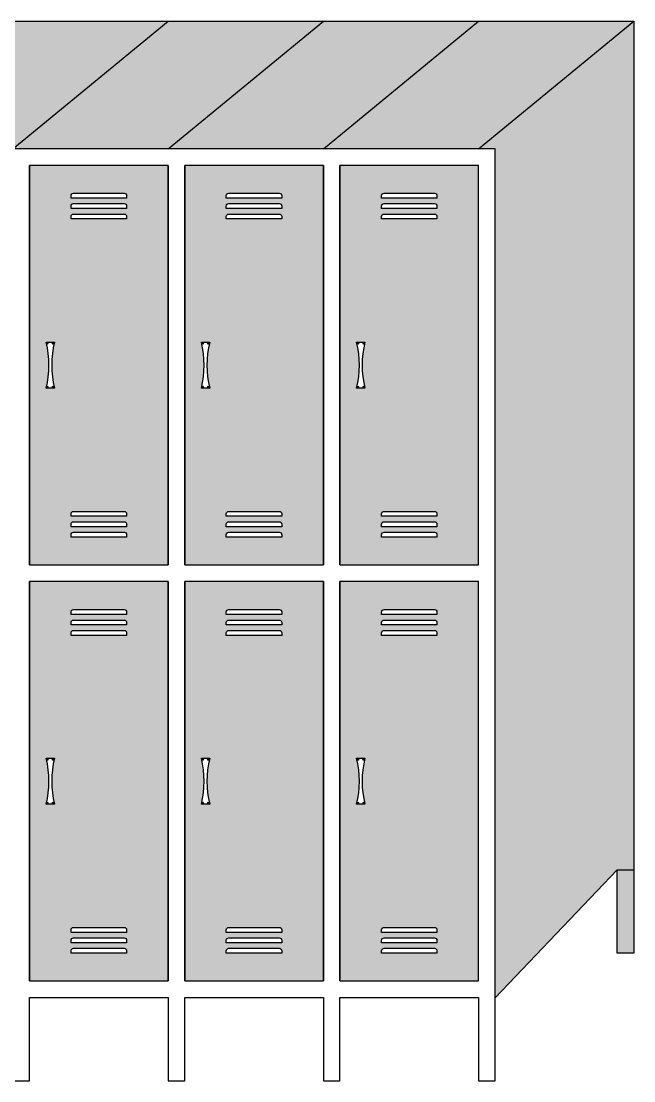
# Model space of a CAD drawing. Header units: millimetres. Extents: x 6614975 to 6624097, y 8742145 to 8746891.
# Drawn here: x 6617089.4 to 6617199.9, y 8744560.5 to 8744751.5 of the extents above; entities that cross this region are included whole.
import ezdxf

# ---------------------------------------------------------------- set-up
doc = ezdxf.new("R2010")
doc.units = ezdxf.units.MM

msp = doc.modelspace()

# ---------------------------------------------------------------- hatches: boundary and pattern name
at = {"true_color": 0x3b3d3f}
h = msp.add_hatch(color=250, dxfattribs=at)
h.dxf.hatch_style = 1
h.paths.add_polyline_path([(6617115.92, 8744751.508), (6617087.92, 8744751.508), (6617059.92, 8744728.508), (6617087.92, 8744728.508)])
h = msp.add_hatch(color=250, dxfattribs=at)
h.dxf.hatch_style = 1
h.paths.add_polyline_path([(6617143.92, 8744751.508), (6617115.92, 8744751.508), (6617087.92, 8744728.508), (6617115.92, 8744728.508)])
h = msp.add_hatch(color=250, dxfattribs=at)
h.dxf.hatch_style = 1
h.paths.add_polyline_path([(6617171.92, 8744751.508), (6617143.92, 8744751.508), (6617115.92, 8744728.508), (6617143.92, 8744728.508)])
h = msp.add_hatch(color=250, dxfattribs=at)
h.dxf.hatch_style = 1
h.paths.add_polyline_path([(6617199.92, 8744751.508), (6617171.92, 8744751.508), (6617143.92, 8744728.508), (6617171.92, 8744728.508)])
h = msp.add_hatch(color=250, dxfattribs=at)
h.dxf.hatch_style = 1
h.paths.add_polyline_path([(6617199.92, 8744751.508), (6617171.92, 8744728.508), (6617174.92, 8744728.508), (6617174.92, 8744575.47), (6617196.92, 8744598.508), (6617196.92, 8744583.508), (6617199.92, 8744583.508)])
h = msp.add_hatch(color=250, dxfattribs=at)
h.dxf.hatch_style = 1
h.paths.add_polyline_path([(6617115.92, 8744725.508), (6617090.92, 8744725.508), (6617090.92, 8744653.508), (6617115.92, 8744653.508)])
h.paths.add_polyline_path([(6617095.42, 8744685.367), (6617093.92, 8744685.367, 0.1207294), (6617093.92, 8744693.649), (6617095.42, 8744693.649, 0.1207329)], flags=16)
h.paths.add_polyline_path([(6617095.27, 8744685.617, -1), (6617095.07, 8744685.617, -1)], flags=0)
h.paths.add_polyline_path([(6617107.98, 8744663.151, -0.4142136), (6617108.42, 8744662.71), (6617108.42, 8744662.27), (6617098.42, 8744662.27), (6617098.42, 8744662.71, -0.4142136), (6617098.861, 8744663.151)], flags=16)
h.paths.add_polyline_path([(6617094.27, 8744685.617, -1), (6617094.07, 8744685.617, -1)], flags=0)
h.paths.add_polyline_path([(6617107.98, 8744661.27, -0.4142136), (6617108.42, 8744660.83), (6617108.42, 8744660.389), (6617098.42, 8744660.389), (6617098.42, 8744660.83, -0.4142136), (6617098.861, 8744661.27)], flags=16)
h.paths.add_polyline_path([(6617107.98, 8744659.389, -0.4142136), (6617108.42, 8744658.949), (6617108.42, 8744658.508), (6617098.42, 8744658.508), (6617098.42, 8744658.949, -0.4142136), (6617098.861, 8744659.389)], flags=16)
h.paths.add_polyline_path([(6617095.27, 8744693.399, -1), (6617095.07, 8744693.399, -1)], flags=0)
h.paths.add_polyline_path([(6617094.27, 8744693.399, -1), (6617094.07, 8744693.399, -1)], flags=0)
h.paths.add_polyline_path([(6617098.42, 8744715.865), (6617098.42, 8744716.306, -0.4142136), (6617098.861, 8744716.746), (6617107.98, 8744716.746, -0.4142136), (6617108.42, 8744716.306), (6617108.42, 8744715.865)], flags=16)
h.paths.add_polyline_path([(6617098.42, 8744717.746), (6617098.42, 8744718.187, -0.4142136), (6617098.861, 8744718.627), (6617107.98, 8744718.627, -0.4142136), (6617108.42, 8744718.187), (6617108.42, 8744717.746)], flags=16)
h.paths.add_polyline_path([(6617098.42, 8744719.627), (6617098.42, 8744720.068, -0.4142136), (6617098.861, 8744720.508), (6617107.98, 8744720.508, -0.4142136), (6617108.42, 8744720.068), (6617108.42, 8744719.627)], flags=16)
h = msp.add_hatch(color=250, dxfattribs=at)
h.dxf.hatch_style = 1
h.paths.add_polyline_path([(6617143.92, 8744725.508), (6617118.92, 8744725.508), (6617118.92, 8744653.508), (6617143.92, 8744653.508)])
h.paths.add_polyline_path([(6617123.42, 8744685.367), (6617121.92, 8744685.367, 0.1207294), (6617121.92, 8744693.649), (6617123.42, 8744693.649, 0.1207329)], flags=16)
h.paths.add_polyline_path([(6617123.27, 8744685.617, -1), (6617123.07, 8744685.617, -1)], flags=0)
h.paths.add_polyline_path([(6617122.17, 8744685.717), (6617122.17, 8744685.617), (6617122.27, 8744685.617, 1), (6617122.07, 8744685.617), (6617122.17, 8744685.617), (6617122.17, 8744685.717, 1), (6617122.17, 8744685.517), (6617122.17, 8744685.617), (6617122.07, 8744685.617, 1), (6617122.27, 8744685.617), (6617122.17, 8744685.617), (6617122.17, 8744685.517, 1)], flags=0)
h.paths.add_polyline_path([(6617123.27, 8744693.399, -1), (6617123.07, 8744693.399, -1)], flags=0)
h.paths.add_polyline_path([(6617135.98, 8744663.151, -0.4142136), (6617136.42, 8744662.71), (6617136.42, 8744662.27), (6617126.42, 8744662.27), (6617126.42, 8744662.71, -0.4142136), (6617126.861, 8744663.151)], flags=16)
h.paths.add_polyline_path([(6617122.27, 8744693.399, -1), (6617122.07, 8744693.399, -1)], flags=0)
h.paths.add_polyline_path([(6617135.98, 8744661.27, -0.4142136), (6617136.42, 8744660.83), (6617136.42, 8744660.389), (6617126.42, 8744660.389), (6617126.42, 8744660.83, -0.4142136), (6617126.861, 8744661.27)], flags=16)
h.paths.add_polyline_path([(6617135.98, 8744659.389, -0.4142136), (6617136.42, 8744658.949), (6617136.42, 8744658.508), (6617126.42, 8744658.508), (6617126.42, 8744658.949, -0.4142136), (6617126.861, 8744659.389)], flags=16)
h.paths.add_polyline_path([(6617126.42, 8744715.865), (6617126.42, 8744716.306, -0.4142136), (6617126.861, 8744716.746), (6617135.98, 8744716.746, -0.4142136), (6617136.42, 8744716.306), (6617136.42, 8744715.865)], flags=16)
h.paths.add_polyline_path([(6617126.42, 8744717.746), (6617126.42, 8744718.187, -0.4142136), (6617126.861, 8744718.627), (6617135.98, 8744718.627, -0.4142136), (6617136.42, 8744718.187), (6617136.42, 8744717.746)], flags=16)
h.paths.add_polyline_path([(6617126.42, 8744719.627), (6617126.42, 8744720.068, -0.4142136), (6617126.861, 8744720.508), (6617135.98, 8744720.508, -0.4142136), (6617136.42, 8744720.068), (6617136.42, 8744719.627)], flags=16)
h = msp.add_hatch(color=250, dxfattribs=at)
h.dxf.hatch_style = 1
h.paths.add_polyline_path([(6617171.92, 8744725.508), (6617146.92, 8744725.508), (6617146.92, 8744653.508), (6617171.92, 8744653.508)])
h.paths.add_polyline_path([(6617151.42, 8744685.367), (6617149.92, 8744685.367, 0.1207294), (6617149.92, 8744693.649), (6617151.42, 8744693.649, 0.1207329)], flags=16)
h.paths.add_polyline_path([(6617151.17, 8744685.717), (6617151.17, 8744685.617), (6617151.27, 8744685.617, 1), (6617151.07, 8744685.617), (6617151.17, 8744685.617), (6617151.17, 8744685.717, 1), (6617151.17, 8744685.517), (6617151.17, 8744685.617), (6617151.07, 8744685.617, 1), (6617151.27, 8744685.617), (6617151.17, 8744685.617), (6617151.17, 8744685.517, 1)], flags=0)
h.paths.add_polyline_path([(6617150.17, 8744685.717), (6617150.17, 8744685.617), (6617150.27, 8744685.617, 1), (6617150.07, 8744685.617), (6617150.17, 8744685.617), (6617150.17, 8744685.717, 1), (6617150.17, 8744685.517), (6617150.17, 8744685.617), (6617150.07, 8744685.617, 1), (6617150.27, 8744685.617), (6617150.17, 8744685.617), (6617150.17, 8744685.517, 1)], flags=0)
h.paths.add_polyline_path([(6617151.27, 8744693.399, -1), (6617151.07, 8744693.399, -1)], flags=0)
h.paths.add_polyline_path([(6617163.98, 8744663.151, -0.4142136), (6617164.42, 8744662.71), (6617164.42, 8744662.27), (6617154.42, 8744662.27), (6617154.42, 8744662.71, -0.4142136), (6617154.861, 8744663.151)], flags=16)
h.paths.add_polyline_path([(6617150.27, 8744693.399, -1), (6617150.07, 8744693.399, -1)], flags=0)
h.paths.add_polyline_path([(6617163.98, 8744661.27, -0.4142136), (6617164.42, 8744660.83), (6617164.42, 8744660.389), (6617154.42, 8744660.389), (6617154.42, 8744660.83, -0.4142136), (6617154.861, 8744661.27)], flags=16)
h.paths.add_polyline_path([(6617163.98, 8744659.389, -0.4142136), (6617164.42, 8744658.949), (6617164.42, 8744658.508), (6617154.42, 8744658.508), (6617154.42, 8744658.949, -0.4142136), (6617154.861, 8744659.389)], flags=16)
h.paths.add_polyline_path([(6617164.42, 8744715.865), (6617154.42, 8744715.865), (6617154.42, 8744716.306, -0.4142136), (6617154.861, 8744716.746), (6617163.98, 8744716.746, -0.4142136), (6617164.42, 8744716.306)], flags=16)
h.paths.add_polyline_path([(6617164.42, 8744717.746), (6617154.42, 8744717.746), (6617154.42, 8744718.187, -0.4142136), (6617154.861, 8744718.627), (6617163.98, 8744718.627, -0.4142136), (6617164.42, 8744718.187)], flags=16)
h.paths.add_polyline_path([(6617164.42, 8744719.627), (6617154.42, 8744719.627), (6617154.42, 8744720.068, -0.4142136), (6617154.861, 8744720.508), (6617163.98, 8744720.508, -0.4142136), (6617164.42, 8744720.068)], flags=16)
h = msp.add_hatch(color=250, dxfattribs=at)
h.dxf.hatch_style = 1
h.paths.add_polyline_path([(6617115.92, 8744650.508), (6617090.92, 8744650.508), (6617090.92, 8744578.508), (6617115.92, 8744578.508)])
h.paths.add_polyline_path([(6617095.42, 8744618.649, 0.1207012), (6617095.42, 8744610.367), (6617093.92, 8744610.367, 0.120703), (6617093.92, 8744618.649)], flags=16)
h.paths.add_polyline_path([(6617095.17, 8744618.499), (6617095.17, 8744618.399), (6617095.27, 8744618.399, 1), (6617095.07, 8744618.399), (6617095.17, 8744618.399), (6617095.17, 8744618.499, 1), (6617095.17, 8744618.299), (6617095.17, 8744618.399), (6617095.07, 8744618.399, 1), (6617095.27, 8744618.399), (6617095.17, 8744618.399), (6617095.17, 8744618.299, 1)], flags=0)
h.paths.add_polyline_path([(6617094.07, 8744618.399, -1), (6617094.27, 8744618.399, -1)], flags=0)
h.paths.add_polyline_path([(6617098.42, 8744640.801), (6617098.42, 8744641.241, -0.4142136), (6617098.861, 8744641.682), (6617107.98, 8744641.682, -0.4142136), (6617108.42, 8744641.241), (6617108.42, 8744640.801)], flags=16)
h.paths.add_polyline_path([(6617098.42, 8744642.682), (6617098.42, 8744643.122, -0.4142136), (6617098.861, 8744643.563), (6617107.98, 8744643.563, -0.4142136), (6617108.42, 8744643.122), (6617108.42, 8744642.682)], flags=16)
h.paths.add_polyline_path([(6617098.42, 8744644.563), (6617098.42, 8744645.003, -0.4142136), (6617098.861, 8744645.444), (6617107.98, 8744645.444, -0.4142136), (6617108.42, 8744645.003), (6617108.42, 8744644.563)], flags=16)
h.paths.add_polyline_path([(6617095.17, 8744610.717), (6617095.17, 8744610.617), (6617095.27, 8744610.617, 1), (6617095.07, 8744610.617), (6617095.17, 8744610.617), (6617095.17, 8744610.717, 1), (6617095.17, 8744610.517), (6617095.17, 8744610.617), (6617095.07, 8744610.617, 1), (6617095.27, 8744610.617), (6617095.17, 8744610.617), (6617095.17, 8744610.517, 1)], flags=0)
h.paths.add_polyline_path([(6617094.07, 8744610.617, -1), (6617094.27, 8744610.617, -1)], flags=0)
h.paths.add_polyline_path([(6617107.98, 8744588.151, -0.4142136), (6617108.42, 8744587.71), (6617108.42, 8744587.27), (6617098.42, 8744587.27), (6617098.42, 8744587.71, -0.4142136), (6617098.861, 8744588.151)], flags=16)
h.paths.add_polyline_path([(6617107.98, 8744586.27, -0.4142136), (6617108.42, 8744585.83), (6617108.42, 8744585.389), (6617098.42, 8744585.389), (6617098.42, 8744585.83, -0.4142136), (6617098.861, 8744586.27)], flags=16)
h.paths.add_polyline_path([(6617107.98, 8744584.389, -0.4142136), (6617108.42, 8744583.949), (6617108.42, 8744583.508), (6617098.42, 8744583.508), (6617098.42, 8744583.949, -0.4142136), (6617098.861, 8744584.389)], flags=16)
h = msp.add_hatch(color=250, dxfattribs=at)
h.dxf.hatch_style = 1
h.paths.add_polyline_path([(6617143.92, 8744650.508), (6617118.92, 8744650.508), (6617118.92, 8744578.508), (6617143.92, 8744578.508)])
h.paths.add_polyline_path([(6617123.42, 8744618.649, 0.1207012), (6617123.42, 8744610.367), (6617121.92, 8744610.367, 0.120703), (6617121.92, 8744618.649)], flags=16)
h.paths.add_polyline_path([(6617123.07, 8744618.399, -1), (6617123.27, 8744618.399, -1)], flags=0)
h.paths.add_polyline_path([(6617122.07, 8744618.399, -1), (6617122.27, 8744618.399, -1)], flags=0)
h.paths.add_polyline_path([(6617123.07, 8744610.617, -1), (6617123.27, 8744610.617, -1)], flags=0)
h.paths.add_polyline_path([(6617126.42, 8744640.801), (6617126.42, 8744641.241, -0.4142136), (6617126.861, 8744641.682), (6617135.98, 8744641.682, -0.4142136), (6617136.42, 8744641.241), (6617136.42, 8744640.801)], flags=16)
h.paths.add_polyline_path([(6617122.07, 8744610.617, -1), (6617122.27, 8744610.617, -1)], flags=0)
h.paths.add_polyline_path([(6617126.42, 8744642.682), (6617126.42, 8744643.122, -0.4142136), (6617126.861, 8744643.563), (6617135.98, 8744643.563, -0.4142136), (6617136.42, 8744643.122), (6617136.42, 8744642.682)], flags=16)
h.paths.add_polyline_path([(6617126.42, 8744644.563), (6617126.42, 8744645.003, -0.4142136), (6617126.861, 8744645.444), (6617135.98, 8744645.444, -0.4142136), (6617136.42, 8744645.003), (6617136.42, 8744644.563)], flags=16)
h.paths.add_polyline_path([(6617135.98, 8744588.151, -0.4142136), (6617136.42, 8744587.71), (6617136.42, 8744587.27), (6617126.42, 8744587.27), (6617126.42, 8744587.71, -0.4142136), (6617126.861, 8744588.151)], flags=16)
h.paths.add_polyline_path([(6617135.98, 8744586.27, -0.4142136), (6617136.42, 8744585.83), (6617136.42, 8744585.389), (6617126.42, 8744585.389), (6617126.42, 8744585.83, -0.4142136), (6617126.861, 8744586.27)], flags=16)
h.paths.add_polyline_path([(6617135.98, 8744584.389, -0.4142136), (6617136.42, 8744583.949), (6617136.42, 8744583.508), (6617126.42, 8744583.508), (6617126.42, 8744583.949, -0.4142136), (6617126.861, 8744584.389)], flags=16)
h = msp.add_hatch(color=250, dxfattribs=at)
h.dxf.hatch_style = 1
h.paths.add_polyline_path([(6617171.92, 8744650.508), (6617146.92, 8744650.508), (6617146.92, 8744578.508), (6617171.92, 8744578.508)])
h.paths.add_polyline_path([(6617151.42, 8744618.649, 0.1207012), (6617151.42, 8744610.367), (6617149.92, 8744610.367, 0.120703), (6617149.92, 8744618.649)], flags=16)
h.paths.add_polyline_path([(6617151.17, 8744618.299), (6617151.17, 8744618.399), (6617151.07, 8744618.399, 0.4142136)], flags=0)
h.paths.add_polyline_path([(6617151.07, 8744610.617, -1), (6617151.27, 8744610.617, -1)], flags=0)
h.paths.add_polyline_path([(6617150.17, 8744618.299), (6617150.17, 8744618.399), (6617150.07, 8744618.399, 0.4142136)], flags=0)
h.paths.add_polyline_path([(6617150.07, 8744610.617, -1), (6617150.27, 8744610.617, -1)], flags=0)
h.paths.add_polyline_path([(6617164.42, 8744640.801), (6617154.42, 8744640.801), (6617154.42, 8744641.241, -0.4142136), (6617154.861, 8744641.682), (6617163.98, 8744641.682, -0.4142136), (6617164.42, 8744641.241)], flags=16)
h.paths.add_polyline_path([(6617164.42, 8744642.682), (6617154.42, 8744642.682), (6617154.42, 8744643.122, -0.4142136), (6617154.861, 8744643.563), (6617163.98, 8744643.563, -0.4142136), (6617164.42, 8744643.122)], flags=16)
h.paths.add_polyline_path([(6617163.98, 8744588.151, -0.4142136), (6617164.42, 8744587.71), (6617164.42, 8744587.27), (6617154.42, 8744587.27), (6617154.42, 8744587.71, -0.4142136), (6617154.861, 8744588.151)], flags=16)
h.paths.add_polyline_path([(6617164.42, 8744644.563), (6617154.42, 8744644.563), (6617154.42, 8744645.003, -0.4142136), (6617154.861, 8744645.444), (6617163.98, 8744645.444, -0.4142136), (6617164.42, 8744645.003)], flags=16)
h.paths.add_polyline_path([(6617163.98, 8744586.27, -0.4142136), (6617164.42, 8744585.83), (6617164.42, 8744585.389), (6617154.42, 8744585.389), (6617154.42, 8744585.83, -0.4142136), (6617154.861, 8744586.27)], flags=16)
h.paths.add_polyline_path([(6617163.98, 8744584.389, -0.4142136), (6617164.42, 8744583.949), (6617164.42, 8744583.508), (6617154.42, 8744583.508), (6617154.42, 8744583.949, -0.4142136), (6617154.861, 8744584.389)], flags=16)

# ---------------------------------------------------------------- linework, layer by layer
at = {"color": 18, "true_color": 0x000000}
for p, q in [((6617003.92, 8744751.508), (6617171.92, 8744751.508)), ((6617087.92, 8744728.508), (6617115.92, 8744751.508)), ((6617115.92, 8744728.508), (6617143.92, 8744751.508)), ((6617143.92, 8744728.508), (6617171.92, 8744751.508)), ((6617171.92, 8744728.508), (6617199.92, 8744751.508)), ((6617171.92, 8744751.508), (6617199.92, 8744751.508)), ((6617199.92, 8744751.508), (6617199.92, 8744583.508)), ((6617094.07, 8744693.399), (6617094.27, 8744693.399)), ((6617094.17, 8744693.499), (6617094.17, 8744693.299)), ((6617095.07, 8744693.399), (6617095.27, 8744693.399)), ((6617095.17, 8744693.499), (6617095.17, 8744693.299)), ((6617122.07, 8744693.399), (6617122.27, 8744693.399)), ((6617122.17, 8744693.499), (6617122.17, 8744693.299)), ((6617123.07, 8744693.399), (6617123.27, 8744693.399)), ((6617123.17, 8744693.499), (6617123.17, 8744693.299)), ((6617150.07, 8744693.399), (6617150.27, 8744693.399)), ((6617150.17, 8744693.499), (6617150.17, 8744693.299)), ((6617151.07, 8744693.399), (6617151.27, 8744693.399)), ((6617151.17, 8744693.499), (6617151.17, 8744693.299)), ((6617094.07, 8744685.617), (6617094.27, 8744685.617)), ((6617094.17, 8744685.717), (6617094.17, 8744685.517)), ((6617095.07, 8744685.617), (6617095.27, 8744685.617)), ((6617095.17, 8744685.717), (6617095.17, 8744685.517)), ((6617122.07, 8744685.617), (6617122.27, 8744685.617)), ((6617122.17, 8744685.717), (6617122.17, 8744685.517)), ((6617123.07, 8744685.617), (6617123.27, 8744685.617)), ((6617123.17, 8744685.717), (6617123.17, 8744685.517)), ((6617150.07, 8744685.617), (6617150.27, 8744685.617)), ((6617150.17, 8744685.717), (6617150.17, 8744685.517)), ((6617151.07, 8744685.617), (6617151.27, 8744685.617)), ((6617151.17, 8744685.717), (6617151.17, 8744685.517)), ((6617094.07, 8744618.399), (6617094.27, 8744618.399)), ((6617094.17, 8744618.499), (6617094.17, 8744618.299)), ((6617095.07, 8744618.399), (6617095.27, 8744618.399)), ((6617095.17, 8744618.499), (6617095.17, 8744618.299)), ((6617122.07, 8744618.399), (6617122.27, 8744618.399)), ((6617122.17, 8744618.499), (6617122.17, 8744618.299)), ((6617123.07, 8744618.399), (6617123.27, 8744618.399)), ((6617123.17, 8744618.499), (6617123.17, 8744618.299)), ((6617150.07, 8744618.399), (6617150.27, 8744618.399)), ((6617150.17, 8744618.499), (6617150.17, 8744618.299)), ((6617151.07, 8744618.399), (6617151.27, 8744618.399)), ((6617151.17, 8744618.499), (6617151.17, 8744618.299)), ((6617094.07, 8744610.617), (6617094.27, 8744610.617)), ((6617094.17, 8744610.717), (6617094.17, 8744610.517)), ((6617095.07, 8744610.617), (6617095.27, 8744610.617)), ((6617095.17, 8744610.717), (6617095.17, 8744610.517)), ((6617122.07, 8744610.617), (6617122.27, 8744610.617)), ((6617122.17, 8744610.717), (6617122.17, 8744610.517)), ((6617123.07, 8744610.617), (6617123.27, 8744610.617)), ((6617123.17, 8744610.717), (6617123.17, 8744610.517)), ((6617150.07, 8744610.617), (6617150.27, 8744610.617)), ((6617150.17, 8744610.717), (6617150.17, 8744610.517)), ((6617151.07, 8744610.617), (6617151.27, 8744610.617)), ((6617151.17, 8744610.717), (6617151.17, 8744610.517)), ((6617196.92, 8744598.508), (6617174.92, 8744575.47)), ((6617196.92, 8744583.508), (6617196.92, 8744598.508)), ((6617199.92, 8744583.508), (6617196.92, 8744583.508))]:
    msp.add_line(p, q, dxfattribs=at)
at = {"color": 244, "true_color": 0x991b1e}
msp.add_line((6617196.92, 8744598.508), (6617199.92, 8744598.508), dxfattribs=at)
at = {"color": 18, "true_color": 0x000000}
for points in [[(6617090.92, 8744728.508), (6617059.92, 8744728.508)], [(6617118.92, 8744728.508), (6617087.92, 8744728.508)], [(6617146.92, 8744728.508), (6617115.92, 8744728.508)], [(6617143.92, 8744575.508), (6617143.92, 8744560.508), (6617146.92, 8744560.508), (6617146.92, 8744575.508), (6617171.92, 8744575.508), (6617171.92, 8744560.508), (6617174.92, 8744560.508), (6617174.92, 8744728.508), (6617143.92, 8744728.508)], [(6617090.92, 8744653.508), (6617090.92, 8744725.508)], [(6617115.92, 8744725.508), (6617115.92, 8744653.508)], [(6617118.92, 8744653.508), (6617118.92, 8744725.508)], [(6617143.92, 8744725.508), (6617143.92, 8744653.508)], [(6617146.92, 8744653.508), (6617146.92, 8744725.508)], [(6617090.92, 8744578.508), (6617090.92, 8744650.508)], [(6617115.92, 8744650.508), (6617115.92, 8744578.508)], [(6617118.92, 8744578.508), (6617118.92, 8744650.508)], [(6617143.92, 8744650.508), (6617143.92, 8744578.508)], [(6617146.92, 8744578.508), (6617146.92, 8744650.508)], [(6617059.92, 8744575.508), (6617059.92, 8744560.508), (6617062.92, 8744560.508), (6617062.92, 8744575.508), (6617087.92, 8744575.508), (6617087.92, 8744560.508), (6617090.92, 8744560.508), (6617090.92, 8744575.508)], [(6617087.92, 8744575.508), (6617087.92, 8744560.508), (6617090.92, 8744560.508), (6617090.92, 8744575.508), (6617115.92, 8744575.508), (6617115.92, 8744560.508), (6617118.92, 8744560.508), (6617118.92, 8744575.508)], [(6617115.92, 8744575.508), (6617115.92, 8744560.508), (6617118.92, 8744560.508), (6617118.92, 8744575.508), (6617143.92, 8744575.508), (6617143.92, 8744560.508), (6617146.92, 8744560.508), (6617146.92, 8744575.508)]]:
    msp.add_lwpolyline(points, dxfattribs=at)
for points in [[(6617090.92, 8744653.508), (6617115.92, 8744653.508), (6617115.92, 8744725.508), (6617090.92, 8744725.508)], [(6617118.92, 8744653.508), (6617143.92, 8744653.508), (6617143.92, 8744725.508), (6617118.92, 8744725.508)], [(6617146.92, 8744653.508), (6617171.92, 8744653.508), (6617171.92, 8744725.508), (6617146.92, 8744725.508)], [(6617090.92, 8744578.508), (6617115.92, 8744578.508), (6617115.92, 8744650.508), (6617090.92, 8744650.508)], [(6617118.92, 8744578.508), (6617143.92, 8744578.508), (6617143.92, 8744650.508), (6617118.92, 8744650.508)], [(6617146.92, 8744578.508), (6617171.92, 8744578.508), (6617171.92, 8744650.508), (6617146.92, 8744650.508)]]:
    msp.add_lwpolyline(points, close=True, dxfattribs=at)
for points in [[(6617108.42, 8744720.068), (6617108.42, 8744719.627), (6617098.42, 8744719.627), (6617098.42, 8744720.068, -0.4142136), (6617098.861, 8744720.508), (6617107.98, 8744720.508, -0.4142136)], [(6617136.42, 8744720.068), (6617136.42, 8744719.627), (6617126.42, 8744719.627), (6617126.42, 8744720.068, -0.4142136), (6617126.861, 8744720.508), (6617135.98, 8744720.508, -0.4142136)], [(6617164.42, 8744720.068), (6617164.42, 8744719.627), (6617154.42, 8744719.627), (6617154.42, 8744720.068, -0.4142136), (6617154.861, 8744720.508), (6617163.98, 8744720.508, -0.4142136)], [(6617108.42, 8744718.187), (6617108.42, 8744717.746), (6617098.42, 8744717.746), (6617098.42, 8744718.187, -0.4142136), (6617098.861, 8744718.627), (6617107.98, 8744718.627, -0.4142136)], [(6617136.42, 8744718.187), (6617136.42, 8744717.746), (6617126.42, 8744717.746), (6617126.42, 8744718.187, -0.4142136), (6617126.861, 8744718.627), (6617135.98, 8744718.627, -0.4142136)], [(6617164.42, 8744718.187), (6617164.42, 8744717.746), (6617154.42, 8744717.746), (6617154.42, 8744718.187, -0.4142136), (6617154.861, 8744718.627), (6617163.98, 8744718.627, -0.4142136)], [(6617108.42, 8744716.306), (6617108.42, 8744715.865), (6617098.42, 8744715.865), (6617098.42, 8744716.306, -0.4142136), (6617098.861, 8744716.746), (6617107.98, 8744716.746, -0.4142136)], [(6617136.42, 8744716.306), (6617136.42, 8744715.865), (6617126.42, 8744715.865), (6617126.42, 8744716.306, -0.4142136), (6617126.861, 8744716.746), (6617135.98, 8744716.746, -0.4142136)], [(6617164.42, 8744716.306), (6617164.42, 8744715.865), (6617154.42, 8744715.865), (6617154.42, 8744716.306, -0.4142136), (6617154.861, 8744716.746), (6617163.98, 8744716.746, -0.4142136)], [(6617093.92, 8744693.649), (6617095.42, 8744693.649, 0.1207329), (6617095.42, 8744685.367), (6617093.92, 8744685.367, 0.1207294)], [(6617121.92, 8744693.649), (6617123.42, 8744693.649, 0.1207329), (6617123.42, 8744685.367), (6617121.92, 8744685.367, 0.1207294)], [(6617149.92, 8744693.649), (6617151.42, 8744693.649, 0.1207329), (6617151.42, 8744685.367), (6617149.92, 8744685.367, 0.1207294)], [(6617108.42, 8744662.71), (6617108.42, 8744662.27), (6617098.42, 8744662.27), (6617098.42, 8744662.71, -0.4142136), (6617098.861, 8744663.151), (6617107.98, 8744663.151, -0.4142136)], [(6617136.42, 8744662.71), (6617136.42, 8744662.27), (6617126.42, 8744662.27), (6617126.42, 8744662.71, -0.4142136), (6617126.861, 8744663.151), (6617135.98, 8744663.151, -0.4142136)], [(6617164.42, 8744662.71), (6617164.42, 8744662.27), (6617154.42, 8744662.27), (6617154.42, 8744662.71, -0.4142136), (6617154.861, 8744663.151), (6617163.98, 8744663.151, -0.4142136)], [(6617108.42, 8744660.83), (6617108.42, 8744660.389), (6617098.42, 8744660.389), (6617098.42, 8744660.83, -0.4142136), (6617098.861, 8744661.27), (6617107.98, 8744661.27, -0.4142136)], [(6617136.42, 8744660.83), (6617136.42, 8744660.389), (6617126.42, 8744660.389), (6617126.42, 8744660.83, -0.4142136), (6617126.861, 8744661.27), (6617135.98, 8744661.27, -0.4142136)], [(6617164.42, 8744660.83), (6617164.42, 8744660.389), (6617154.42, 8744660.389), (6617154.42, 8744660.83, -0.4142136), (6617154.861, 8744661.27), (6617163.98, 8744661.27, -0.4142136)], [(6617108.42, 8744658.949), (6617108.42, 8744658.508), (6617098.42, 8744658.508), (6617098.42, 8744658.949, -0.4142136), (6617098.861, 8744659.389), (6617107.98, 8744659.389, -0.4142136)], [(6617136.42, 8744658.949), (6617136.42, 8744658.508), (6617126.42, 8744658.508), (6617126.42, 8744658.949, -0.4142136), (6617126.861, 8744659.389), (6617135.98, 8744659.389, -0.4142136)], [(6617164.42, 8744658.949), (6617164.42, 8744658.508), (6617154.42, 8744658.508), (6617154.42, 8744658.949, -0.4142136), (6617154.861, 8744659.389), (6617163.98, 8744659.389, -0.4142136)], [(6617108.42, 8744645.003), (6617108.42, 8744644.563), (6617098.42, 8744644.563), (6617098.42, 8744645.003, -0.4142136), (6617098.861, 8744645.444), (6617107.98, 8744645.444, -0.4142136)], [(6617136.42, 8744645.003), (6617136.42, 8744644.563), (6617126.42, 8744644.563), (6617126.42, 8744645.003, -0.4142136), (6617126.861, 8744645.444), (6617135.98, 8744645.444, -0.4142136)], [(6617164.42, 8744645.003), (6617164.42, 8744644.563), (6617154.42, 8744644.563), (6617154.42, 8744645.003, -0.4142136), (6617154.861, 8744645.444), (6617163.98, 8744645.444, -0.4142136)], [(6617108.42, 8744643.122), (6617108.42, 8744642.682), (6617098.42, 8744642.682), (6617098.42, 8744643.122, -0.4142136), (6617098.861, 8744643.563), (6617107.98, 8744643.563, -0.4142136)], [(6617136.42, 8744643.122), (6617136.42, 8744642.682), (6617126.42, 8744642.682), (6617126.42, 8744643.122, -0.4142136), (6617126.861, 8744643.563), (6617135.98, 8744643.563, -0.4142136)], [(6617164.42, 8744643.122), (6617164.42, 8744642.682), (6617154.42, 8744642.682), (6617154.42, 8744643.122, -0.4142136), (6617154.861, 8744643.563), (6617163.98, 8744643.563, -0.4142136)], [(6617108.42, 8744641.241), (6617108.42, 8744640.801), (6617098.42, 8744640.801), (6617098.42, 8744641.241, -0.4142136), (6617098.861, 8744641.682), (6617107.98, 8744641.682, -0.4142136)], [(6617136.42, 8744641.241), (6617136.42, 8744640.801), (6617126.42, 8744640.801), (6617126.42, 8744641.241, -0.4142136), (6617126.861, 8744641.682), (6617135.98, 8744641.682, -0.4142136)], [(6617164.42, 8744641.241), (6617164.42, 8744640.801), (6617154.42, 8744640.801), (6617154.42, 8744641.241, -0.4142136), (6617154.861, 8744641.682), (6617163.98, 8744641.682, -0.4142136)], [(6617108.42, 8744587.71), (6617108.42, 8744587.27), (6617098.42, 8744587.27), (6617098.42, 8744587.71, -0.4142136), (6617098.861, 8744588.151), (6617107.98, 8744588.151, -0.4142136)], [(6617136.42, 8744587.71), (6617136.42, 8744587.27), (6617126.42, 8744587.27), (6617126.42, 8744587.71, -0.4142136), (6617126.861, 8744588.151), (6617135.98, 8744588.151, -0.4142136)], [(6617164.42, 8744587.71), (6617164.42, 8744587.27), (6617154.42, 8744587.27), (6617154.42, 8744587.71, -0.4142136), (6617154.861, 8744588.151), (6617163.98, 8744588.151, -0.4142136)], [(6617108.42, 8744585.83), (6617108.42, 8744585.389), (6617098.42, 8744585.389), (6617098.42, 8744585.83, -0.4142136), (6617098.861, 8744586.27), (6617107.98, 8744586.27, -0.4142136)], [(6617136.42, 8744585.83), (6617136.42, 8744585.389), (6617126.42, 8744585.389), (6617126.42, 8744585.83, -0.4142136), (6617126.861, 8744586.27), (6617135.98, 8744586.27, -0.4142136)], [(6617164.42, 8744585.83), (6617164.42, 8744585.389), (6617154.42, 8744585.389), (6617154.42, 8744585.83, -0.4142136), (6617154.861, 8744586.27), (6617163.98, 8744586.27, -0.4142136)], [(6617108.42, 8744583.949), (6617108.42, 8744583.508), (6617098.42, 8744583.508), (6617098.42, 8744583.949, -0.4142136), (6617098.861, 8744584.389), (6617107.98, 8744584.389, -0.4142136)], [(6617136.42, 8744583.949), (6617136.42, 8744583.508), (6617126.42, 8744583.508), (6617126.42, 8744583.949, -0.4142136), (6617126.861, 8744584.389), (6617135.98, 8744584.389, -0.4142136)], [(6617164.42, 8744583.949), (6617164.42, 8744583.508), (6617154.42, 8744583.508), (6617154.42, 8744583.949, -0.4142136), (6617154.861, 8744584.389), (6617163.98, 8744584.389, -0.4142136)]]:
    msp.add_lwpolyline(points, format="xyb", close=True, dxfattribs=at)
for points in [[(6617093.92, 8744618.649), (6617095.42, 8744618.649, 0.1207012), (6617095.42, 8744610.367), (6617093.92, 8744610.367, 0.120703), (6617093.92, 8744618.649)], [(6617121.92, 8744618.649), (6617123.42, 8744618.649, 0.1207012), (6617123.42, 8744610.367), (6617121.92, 8744610.367, 0.120703), (6617121.92, 8744618.649)], [(6617149.92, 8744618.649), (6617151.42, 8744618.649, 0.1207012), (6617151.42, 8744610.367), (6617149.92, 8744610.367, 0.120703), (6617149.92, 8744618.649)]]:
    msp.add_lwpolyline(points, format="xyb", dxfattribs=at)
for centre in [(6617094.17, 8744693.399), (6617095.17, 8744693.399), (6617122.17, 8744693.399), (6617123.17, 8744693.399), (6617150.17, 8744693.399), (6617151.17, 8744693.399), (6617094.17, 8744685.617), (6617095.17, 8744685.617), (6617122.17, 8744685.617), (6617123.17, 8744685.617), (6617150.17, 8744685.617), (6617151.17, 8744685.617), (6617094.17, 8744618.399), (6617095.17, 8744618.399), (6617122.17, 8744618.399), (6617123.17, 8744618.399), (6617150.17, 8744618.399), (6617151.17, 8744618.399), (6617094.17, 8744610.617), (6617095.17, 8744610.617), (6617122.17, 8744610.617), (6617123.17, 8744610.617), (6617150.17, 8744610.617), (6617151.17, 8744610.617)]:
    msp.add_circle(centre, 0.1, dxfattribs=at)

doc.saveas('drawing.dxf')
